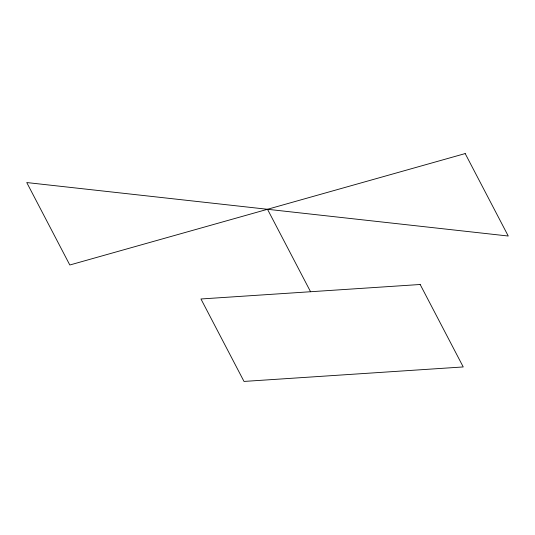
<?xml version="1.0" encoding="UTF-8"?>
<svg xmlns="http://www.w3.org/2000/svg" width="535" height="535" viewBox="0 0 535 535"><rect width="100%" height="100%" fill="white"/><g stroke="black" fill="none" stroke-linecap="round" stroke-linejoin="round"><path stroke-width="0.8" d="M267.5 209.285L310.561 291.736M465.189 153.572L69.811 264.999L26.75 182.549L508.25 236.022L465.189 153.572M420.169 284.493L200.953 298.978L244.007 381.428L463.23 366.943L420.169 284.493"/></g></svg>
